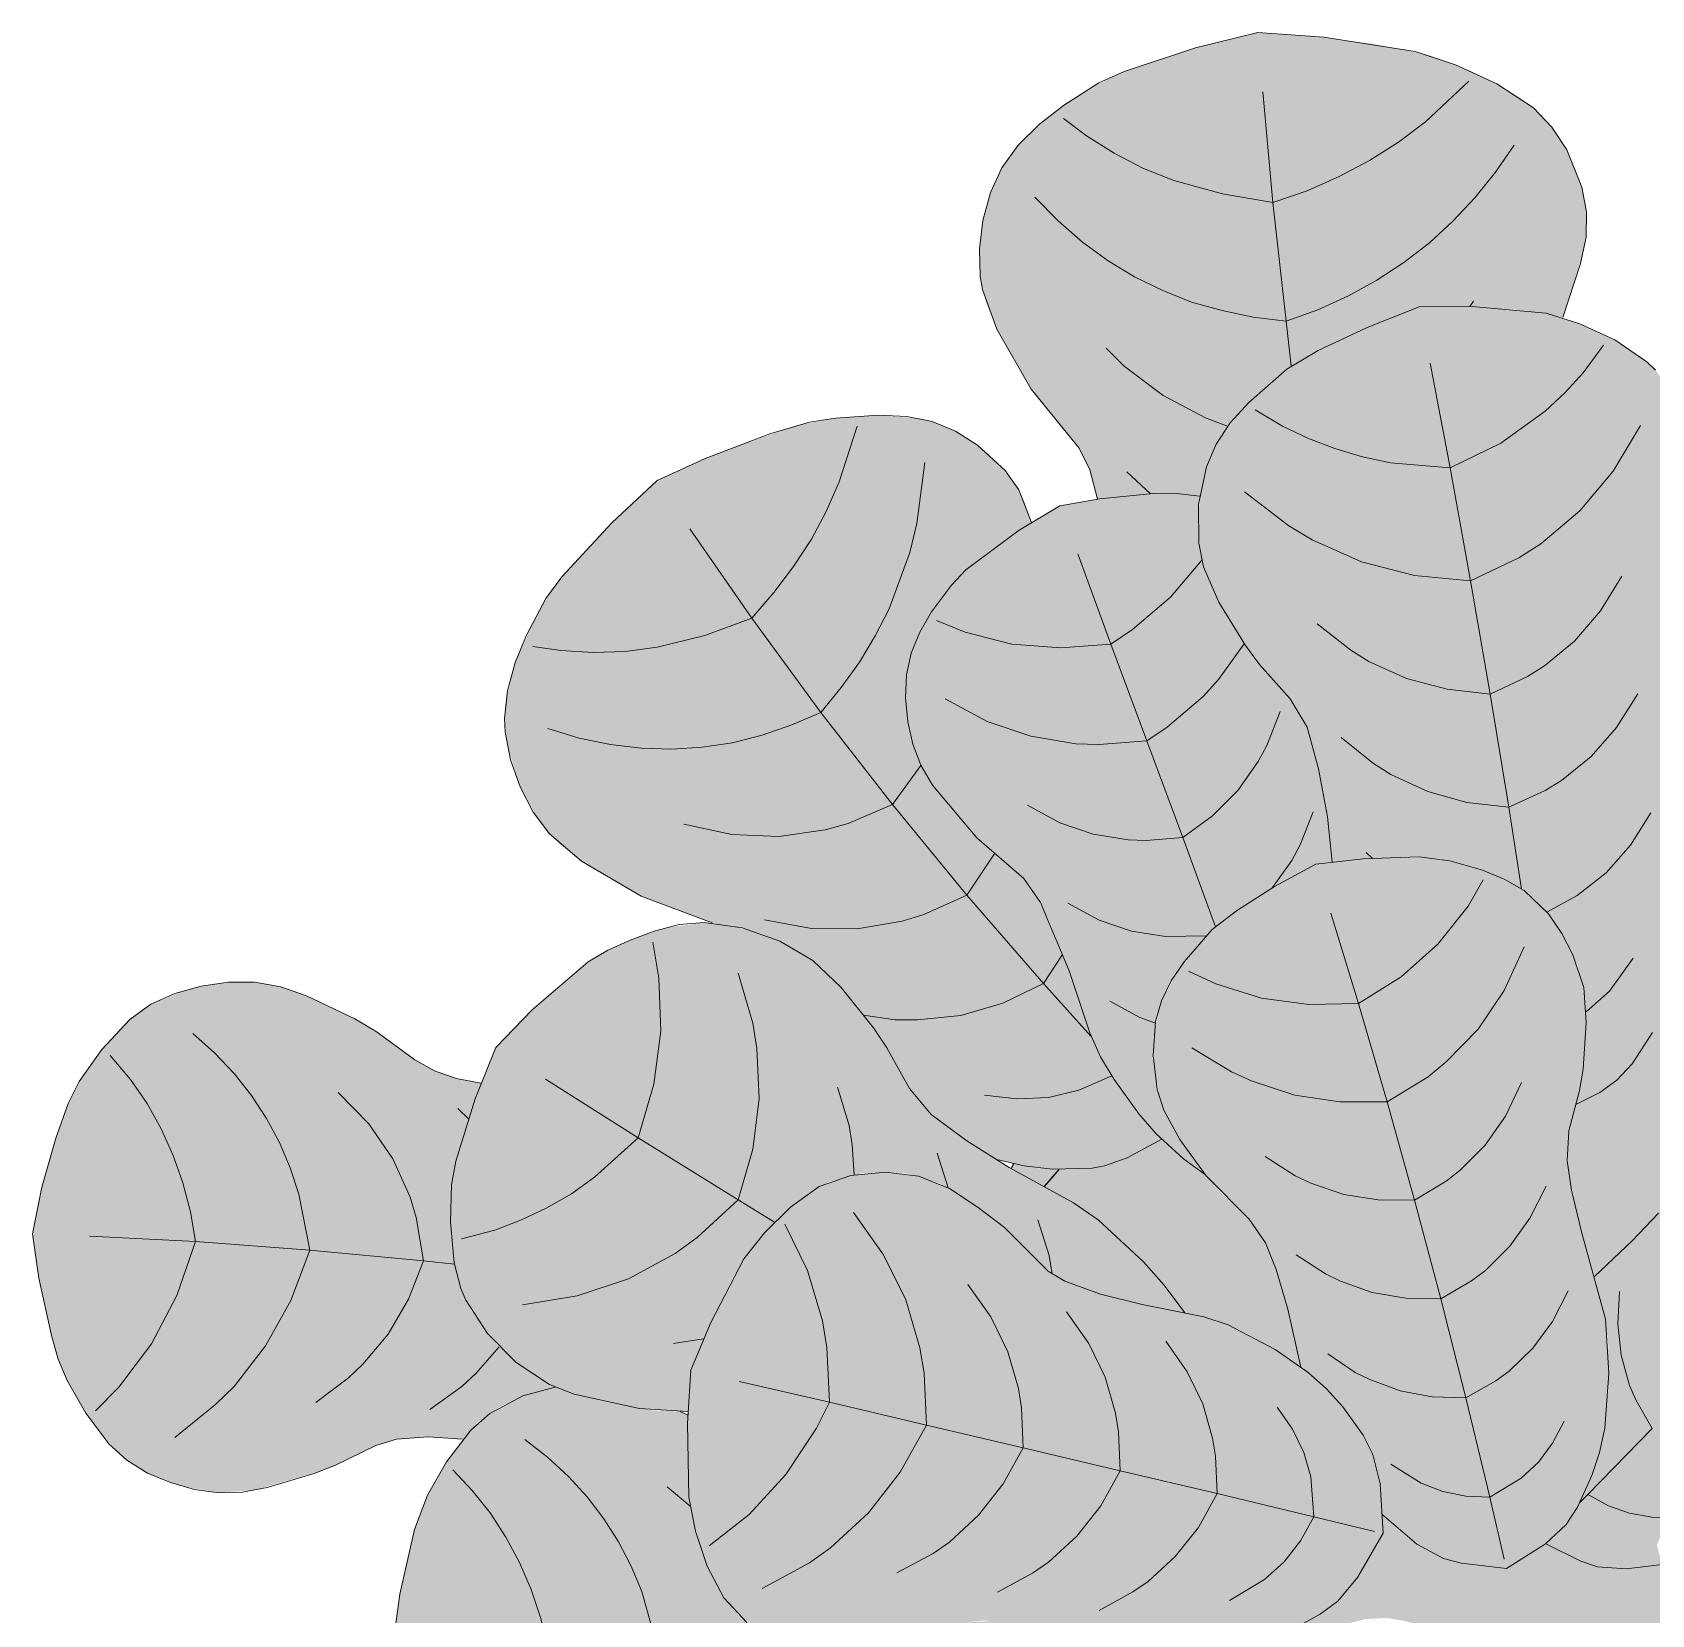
# Model space of a CAD drawing. Header units: millimetres. Extents: x -4 to 8794, y -6642 to 2653.
# Drawn here: x 1792.8 to 2286.7, y -1054.5 to -571.8 of the extents above; entities that cross this region are included whole.
import ezdxf

# ---------------------------------------------------------------- set-up
doc = ezdxf.new("R2010")
doc.units = ezdxf.units.MM
for name, color, linetype, lineweight, true_color in [('VEG-HOJAS', 117, 'Continuous', 18, 0x2e5e38), ('VEG-MACETA', 25, 'Continuous', 25, 0x745440), ('VEG-NERVIOS', 115, 'Continuous', 9, 0x528c5c)]:
    doc.layers.add(name, color=color, linetype=linetype, lineweight=lineweight, true_color=true_color)
doc.layers.add('VEG-RELLENO', color=253, linetype='Continuous', true_color=0x96c896)

# ---------------------------------------------------------------- blocks, each defined once
blk = doc.blocks.new('VEG_Ficus_lyrata_PLANTA')
at = {"layer": 'VEG-RELLENO', "true_color": 0x4c8453}
h = blk.add_hatch(color=105, dxfattribs=at)
h.dxf.hatch_style = 1
h.paths.add_polyline_path([(-76.6, 472.4), (-59.6, 471.2), (-41.4, 468.9), (-24.4, 465.5), (-12.1, 460.8), (-3.7, 456.7), (4.1, 452), (10.5, 446.5), (15.5, 440.1), (19.4, 432.9), (22.2, 425.2), (23.6, 417.6), (23.8, 413.8), (22.8, 405.9), (16.8, 386.5), (16.4, 385.4), (11.3, 386.7), (0.9, 387.9), (-13.7, 388.8), (-27.4, 388.7), (-38.5, 384.4), (-61.4, 373.6), (-67.8, 369.7), (-76.5, 362.3), (-84.9, 353.4), (-89.3, 346.8), (-92.3, 339.9), (-94.3, 330.9), (-105.4, 331.8), (-125.5, 330), (-127.9, 338.9), (-131.1, 345.5), (-143.4, 360.4), (-147.9, 367), (-156.2, 381.9), (-159.5, 389.9), (-161.3, 398), (-161.5, 406.4), (-160.5, 415), (-158.2, 423.5), (-154.7, 431.1), (-149.7, 438), (-139.6, 447.3), (-128.7, 454.9), (-117.4, 460.5), (-95.6, 467.7)])
at = {"layer": 'VEG-RELLENO', "true_color": 0x599561}
h = blk.add_hatch(color=103, dxfattribs=at)
h.dxf.hatch_style = 1
h.paths.add_polyline_path([(-27.4, 388.7), (-11.2, 388.8), (11.3, 386.7), (21.6, 383.5), (32.3, 378.6), (42, 371.9), (44.7, 369.3), (49.4, 363.1), (55, 352.2), (58.3, 340.7), (58.7, 328.9), (57.1, 316.9), (54.9, 305.6), (48, 285.4), (47.2, 278.6), (47.7, 268.6), (49.7, 254.2), (55, 223.6), (54.9, 209.8), (52.3, 191.1), (50.1, 182.5), (47.3, 174.7), (43.8, 167.3), (39.7, 160.6), (32.9, 152.7), (27.7, 149), (20.4, 145.3), (22.6, 156.1), (23.5, 170.3), (23.3, 177.5), (20.9, 187.7), (18, 194.3), (14.1, 200.6), (7.2, 208.5), (1.6, 212.4), (-4.8, 215.6), (-14.8, 218.9), (-21.1, 220.3), (-27.4, 220.9), (-44.5, 220.3), (-53.9, 219.3), (-55.4, 233.1), (-58.1, 247.7), (-61.6, 260.4), (-64.7, 266.3), (-78.4, 282.4), (-84.5, 291.8), (-90.3, 302.1), (-93.2, 309.3), (-94.1, 312.9), (-94.9, 324.4), (-93.4, 336.2), (-91, 343.4), (-89.3, 346.8), (-82.2, 356.5), (-70.7, 367.4), (-61.4, 373.6), (-40.8, 383.5)])
at = {"layer": 'VEG-RELLENO', "true_color": 0x4d8554}
h = blk.add_hatch(color=105, dxfattribs=at)
h.dxf.hatch_style = 1
h.paths.add_polyline_path([(-259.8, 335.7), (-242.4, 343.5), (-217.4, 352.5), (-205.4, 354.7), (-192.3, 355.6), (-179.6, 354.6), (-175.9, 353.7), (-168.8, 350.7), (-159.1, 344.1), (-151.4, 335.9), (-147.9, 329.5), (-145.6, 322.9), (-158.3, 314.2), (-165.7, 308.4), (-172.1, 301.3), (-178, 292.6), (-182.4, 283), (-183.8, 276.4), (-184.1, 269.4), (-182.7, 258.6), (-179.4, 248.8), (-173.7, 239.8), (-162.3, 226.7), (-150.2, 216.5), (-144.4, 209.4), (-139.2, 198.6), (-134.2, 186.1), (-127.9, 167.2), (-124.6, 159.9), (-115.5, 145.9), (-105.9, 134.7), (-116.5, 129.1), (-123.4, 126.6), (-127.1, 125.9), (-139.3, 125.6), (-147.9, 126.6), (-156.2, 128.5), (-171.1, 138.1), (-178.7, 144.7), (-182.9, 150.2), (-189.8, 162.6), (-193.8, 168.7), (-203.7, 181), (-212.3, 189.3), (-218.8, 193.4), (-226.1, 196.7), (-233.9, 199.2), (-243.1, 200.7), (-264.7, 208.9), (-282.9, 219.6), (-289.7, 224.9), (-295.4, 231.1), (-301.6, 242.2), (-305.5, 254.7), (-306.4, 263.1), (-306.2, 267.3), (-303.1, 280.2), (-295.9, 296.2), (-288.9, 306.3), (-271.6, 324.9)])
at = {"layer": 'VEG-RELLENO', "true_color": 0x54925c}
h = blk.add_hatch(color=93, dxfattribs=at)
h.dxf.hatch_style = 1
h.paths.add_polyline_path([(-137, 328), (-124.8, 330.1), (-108.5, 331.7), (-102.2, 331.8), (-94.3, 330.9), (-94.9, 324.4), (-94.6, 316.6), (-93.2, 309.3), (-90.3, 302.1), (-86.5, 295.2), (-78.4, 282.4), (-64.7, 266.3), (-61.6, 260.4), (-58.8, 251), (-55.4, 233.1), (-53.9, 219.3), (-58.9, 218.6), (-67.7, 214), (-80.6, 206.1), (-88.1, 200.7), (-94.8, 194.1), (-101.1, 185.9), (-104.6, 179.9), (-107, 173.8), (-108.3, 167.2), (-108.5, 160.3), (-107.9, 153.3), (-106.4, 146.7), (-102.3, 137.6), (-92.6, 123.9), (-99.3, 128.7), (-107.6, 136.4), (-112.9, 142.5), (-120.4, 152.9), (-126.4, 163.5), (-135.5, 189.5), (-140.3, 201.5), (-144.4, 209.4), (-150.2, 216.5), (-162.3, 226.7), (-173.7, 239.8), (-179.4, 248.8), (-182.7, 258.6), (-184.1, 269.4), (-183.3, 279.8), (-181.2, 286.2), (-176.1, 295.6), (-170.1, 303.8), (-163.3, 310.5), (-147.5, 321.8)])
at = {"layer": 'VEG-RELLENO', "true_color": 0x6aa071}
h = blk.add_hatch(color=103, dxfattribs=at)
h.dxf.hatch_style = 1
h.paths.add_polyline_path([(-58.9, 218.6), (-44.5, 220.3), (-24.2, 220.7), (-14.8, 218.9), (-4.8, 215.6), (4.6, 210.6), (12, 203.5), (18, 194.3), (22, 184.4), (23.5, 173.9), (23.2, 163), (22.2, 152.8), (17.9, 134.2), (17.7, 128.1), (19.1, 119.2), (22.1, 106.5), (29.4, 79.8), (30.5, 67.6), (29.7, 50.6), (28.4, 42.9), (26.5, 35.6), (22.5, 25.6), (19.2, 19.7), (13.3, 13), (-0.8, 3.8), (-14.6, 5.4), (-20, 6.8), (-28.1, 11.2), (-38.8, 20.3), (-39.8, 32.6), (-42.9, 41.4), (-46.4, 47.3), (-50.7, 53.1), (-55.7, 58.6), (-63.5, 65.2), (-67.5, 82.9), (-71, 95), (-74.3, 103.1), (-79.3, 110.3), (-90.3, 121.2), (-96.4, 129), (-102.3, 137.6), (-106.4, 146.7), (-108.3, 156.8), (-108.3, 167.2), (-106, 176.9), (-101.1, 185.9), (-92.7, 196.5), (-85.6, 202.6), (-69.6, 213)])
at = {"layer": 'VEG-RELLENO', "true_color": 0x5b9663}
h = blk.add_hatch(color=103, dxfattribs=at)
h.dxf.hatch_style = 1
h.paths.add_polyline_path([(-309, 162.7), (-298, 174.2), (-283.7, 186.7), (-278, 190.7), (-268.1, 195.5), (-256.9, 199.3), (-245.5, 200.8), (-237.8, 200.1), (-226.1, 196.7), (-218.8, 193.4), (-212.3, 189.3), (-203.7, 181), (-191.7, 165.7), (-182.9, 150.2), (-176.3, 142.3), (-165.4, 134.2), (-152.5, 126.1), (-132.8, 115.3), (-125.3, 110.1), (-111.5, 97.3), (-105.2, 90.2), (-98.9, 81.8), (-115.3, 85.1), (-127.4, 88.3), (-135.5, 91.4), (-142.9, 96.5), (-151.6, 105.6), (-156.4, 109.9), (-167.7, 117.9), (-173.8, 121.3), (-183.3, 124.2), (-190.2, 124.7), (-197.3, 124.3), (-207.3, 121.7), (-213.4, 118.5), (-222, 111.5), (-231.5, 101), (-236.8, 92.3), (-243.5, 78.8), (-249.6, 64.3), (-250.5, 51.7), (-265.2, 52.6), (-281.1, 55.8), (-289, 58.3), (-292.7, 59.9), (-299.5, 64.1), (-305.9, 69.3), (-311.6, 75.5), (-318.2, 85.6), (-319.7, 89.2), (-321.7, 97), (-322.9, 109.4), (-322.8, 117.1), (-322, 124.4), (-320.2, 131.6), (-314.4, 149.6)])
at = {"layer": 'VEG-RELLENO', "true_color": 0xf2ead8}
h = blk.add_hatch(color=7, dxfattribs=at)
h.dxf.hatch_style = 1
h.paths.add_polyline_path([(52.7, 192.9), (63.8, 188), (74.6, 180.2), (84.6, 178.8), (91.8, 176.9), (84.4, 174.2), (76.4, 169.5), (59.8, 176.1), (49.1, 179.4)])
h.paths.add_polyline_path([(-151.1, 127.2), (-143.6, 125.9), (-137.2, 125.5), (-141.7, 120.3), (-151.8, 125.8)])
h.paths.add_polyline_path([(-160.1, -114.7), (-169.5, -105.4), (-174.7, -97.1), (-178.1, -87.8), (-179.9, -76.9), (-169.6, -76.2), (-161.1, -93), (-151.7, -107.5)])
h.paths.add_polyline_path([(110.2, -165.2), (102.8, -171.5), (97.1, -174.7), (91, -177.2), (85.7, -178.5), (78.9, -168.4), (93, -161.1), (102.8, -155)])
h.paths.add_polyline_path([(187, -65.4), (180.3, -74.5), (171.6, -71.7), (175.2, -62.4)])
at = {"layer": 'VEG-RELLENO', "true_color": 0x4a8151}
h = blk.add_hatch(color=105, dxfattribs=at)
h.dxf.hatch_style = 1
h.paths.add_polyline_path([(-450.4, 105.9), (-446.8, 122.7), (-442.1, 138.6), (-439.5, 145.6), (-436.1, 152.3), (-431.7, 158.8), (-423.7, 168.4), (-417.6, 173.8), (-414.3, 175.9), (-403, 180.5), (-394.8, 182.2), (-386.5, 182.7), (-378.6, 182.1), (-374.6, 181.2), (-366.8, 178.5), (-352, 171.5), (-345.5, 167.6), (-333.7, 158.9), (-327.5, 155.5), (-321, 153.3), (-313.6, 151.8), (-320.2, 131.6), (-322.6, 120.8), (-322.7, 105.3), (-320.9, 93), (-318.2, 85.6), (-316.4, 82.2), (-308.9, 72.3), (-299.5, 64.1), (-290.9, 59.1), (-300.8, 56.4), (-307.8, 53.1), (-313.9, 48.8), (-319.2, 43.2), (-329.7, 43.9), (-339.3, 43.2), (-345.6, 41.3), (-361.1, 33.9), (-382.6, 27.7), (-393.6, 26.9), (-404.6, 28.8), (-415.3, 32.9), (-421.6, 36.8), (-429.6, 44.8), (-436.2, 54.5), (-441.3, 64.3), (-444.5, 74.4), (-448.8, 94.7)])
at = {"layer": 'VEG-RELLENO', "true_color": 0x7a5e4a}
h = blk.add_hatch(color=35, dxfattribs=at)
h.dxf.hatch_style = 1
h.paths.add_polyline_path([(175.2, -62.4), (171.6, -71.7), (161.3, -69.3), (147.7, -68.1), (140.2, -66), (131.3, -60.9), (121.7, -54.3), (108.3, -43.9), (100.5, -39.2), (108.8, -40.4), (138.2, -41.3), (145.5, -47.5), (155.5, -53.9), (163.3, -57.7)])
h.paths.add_polyline_path([(93, -161.1), (78.9, -168.4), (68.5, -155.6), (65.8, -150.4), (63.3, -142.2), (59.9, -126.7), (57.5, -111.7), (55.1, -102), (61.6, -107.7), (76.2, -117.6), (91, -128.9), (93.3, -136.4), (96.2, -143.5), (102.8, -155)])
h.paths.add_polyline_path([(-151.7, -107.5), (-161.1, -93), (-169.6, -76.2), (-154, -72.7), (-141.6, -68.4), (-130.9, -62.8), (-121.3, -55.9), (-113.5, -48.2), (-109.8, -42.6), (-102.7, -24.2), (-103.2, -22.6), (-89.3, -21.6), (-77.7, -19.2), (-70.6, -16.8), (-63.8, -13.8), (-54.8, -8.2), (-48, -1.5), (-38.4, 14.5), (-38.8, 20.3), (-30.9, 13.2), (-25.4, 9.5), (-20, 6.8), (-14.6, 5.4), (-0.8, 3.8), (11.2, 11.3), (21.9, 6), (27, 4.3), (35.7, 3.7), (46.7, 5), (49.5, -5.4), (54, -12.9), (58.4, -17.8), (63.5, -22.4), (69.2, -26.5), (76.2, -30.6), (63.2, -29.2), (51.7, -30.2), (44.7, -33), (34.5, -39.7), (31.2, -50.6), (30.5, -55.2), (30.9, -60.3), (32.1, -65.7), (23.8, -59.2), (15.7, -55.1), (10.3, -53.9), (-2.4, -53), (-3.3, -44), (-5.9, -34.4), (-8.9, -28.9), (-18, -16.5), (-31.9, -12.2), (-37.7, -11.3), (-44, -11.7), (-54.3, -14.3), (-64.9, -18.8), (-71.7, -22.7), (-82.2, -30.5), (-92, -39.5), (-100.1, -49.5), (-110.9, -67.5), (-120.4, -82.2), (-128.4, -91.9), (-133.5, -95.9), (-145.1, -102.6)])
h.paths.add_polyline_path([(-141.7, 120.3), (-137.2, 125.5), (-127.1, 125.9), (-119.9, 127.7), (-105.9, 134.7), (-99.3, 128.7), (-92.6, 123.9), (-88.2, 118.9), (-79.3, 110.3), (-75.7, 105.6), (-73, 100.4), (-70.2, 92.2), (-66.6, 79.5), (-63.5, 65.2), (-71.3, 70.6), (-82.1, 76.5), (-89.3, 79.4), (-98.9, 81.8), (-108.2, 93.8), (-118.3, 104), (-129, 112.8)])
h.paths.add_polyline_path([(59.8, 176.1), (76.4, 169.5), (69.1, 162.8), (63.9, 154.6), (57.6, 140.1), (54, 126.1), (50.6, 118.5), (45.6, 112.2), (37.6, 103.7), (26.1, 92.8), (22.1, 106.5), (18, 125.1), (17.9, 134.2), (20.4, 145.3), (30.4, 150.7), (35.3, 155), (39.7, 160.6), (43.8, 167.3), (49.1, 179.4)])
h.paths.add_polyline_path([(175.1, 62.4), (160.5, 54.4), (152.3, 52.5), (131.6, 52.5), (115.4, 53.9), (122.9, 57.2), (136.8, 60.6), (143.9, 63.5), (149.8, 62.2), (157.2, 61.6), (165, 61.7), (174.9, 63)])
at = {"layer": 'VEG-RELLENO', "true_color": 0x659d6c}
h = blk.add_hatch(color=103, dxfattribs=at)
h.dxf.hatch_style = 1
h.paths.add_polyline_path([(152.2, 154.7), (159.9, 143.2), (169.3, 126.3), (172.1, 117.7), (173.9, 108.1), (174.1, 98.4), (171.9, 89.4), (167.4, 80.9), (161.5, 73.6), (154, 68.2), (136.8, 60.6), (122.9, 57.2), (115.4, 53.9), (109.6, 54), (102.3, 53.3), (87, 49.9), (76.5, 46.1), (67.2, 41.1), (56.8, 33.1), (51.5, 26.3), (45.1, 10.9), (46.7, 5), (35.7, 3.7), (27, 4.3), (21.9, 6), (11.2, 11.3), (17.4, 17.2), (22.5, 25.6), (26.5, 35.6), (29.2, 46.6), (30.4, 59), (30.3, 71.8), (29.4, 79.8), (26.1, 92.8), (37.6, 103.7), (45.6, 112.2), (50.6, 118.5), (53.1, 123.4), (57.6, 140.1), (61.1, 148.7), (65.5, 157.5), (71.1, 165), (78.6, 171), (87.4, 175.5), (96.5, 177.7), (106.2, 177.3), (118.8, 174.5), (127.1, 171), (142.8, 161.5)])
at = {"layer": 'VEG-RELLENO', "true_color": 0x6ca173}
h = blk.add_hatch(color=113, dxfattribs=at)
h.dxf.hatch_style = 1
h.paths.add_polyline_path([(-249.6, 64.3), (-243.5, 78.8), (-233.4, 98.2), (-227.1, 106.2), (-219.2, 114), (-210.4, 120.3), (-200.8, 123.7), (-190.2, 124.7), (-180.1, 123.5), (-170.7, 119.7), (-161.9, 113.9), (-153.9, 107.8), (-140.6, 94.5), (-135.5, 91.4), (-124.6, 87.5), (-111.9, 84.3), (-93.1, 80.5), (-85.7, 78.1), (-71.3, 70.6), (-61.3, 63.6), (-55.7, 58.6), (-50.7, 53.1), (-44.5, 44.4), (-41.5, 38.5), (-39.3, 29.6), (-38.4, 14.5), (-46.2, 1), (-52.2, -6.2), (-57.6, -10.2), (-67.1, -15.4), (-74.1, -18.1), (-81.4, -20.2), (-93.4, -22.1), (-109.6, -22.4), (-117.3, -21.3), (-135.7, -16.2), (-148.4, -13.5), (-159.9, -12.1), (-165.8, -12.7), (-183.7, -19), (-193.5, -21), (-203.9, -22.4), (-214, -21.8), (-223.5, -18.3), (-232.5, -12.7), (-239.5, -5.2), (-244.6, 4.5), (-249, 18.7), (-250.5, 29), (-250.6, 50.6)])
at = {"layer": 'VEG-RELLENO', "true_color": 0x54915c}
h = blk.add_hatch(color=93, dxfattribs=at)
h.dxf.hatch_style = 1
h.paths.add_polyline_path([(-340.7, -21.1), (-338.3, -4.1), (-333.8, 15.7), (-329.9, 26.1), (-324.1, 36.3), (-316.7, 46), (-310.9, 51.1), (-300.8, 56.4), (-290.9, 59.1), (-285.1, 57), (-277, 54.9), (-261.4, 52), (-252.8, 51.7), (-250.6, 50.6), (-250.2, 25.5), (-248.1, 15.2), (-244.6, 4.5), (-239.5, -5.2), (-235.1, -10.4), (-229.6, -14.8), (-220.4, -19.7), (-210.7, -22.3), (-200.4, -22.1), (-183.7, -19), (-165.8, -12.7), (-157, -12.2), (-135.7, -16.2), (-117.3, -21.3), (-109.6, -22.4), (-103.2, -22.6), (-102.7, -24.2), (-108.5, -39.6), (-113.5, -48.2), (-118.4, -53.4), (-127.5, -60.6), (-134.3, -64.8), (-141.6, -68.4), (-154, -72.7), (-171, -76.5), (-179.4, -76.9), (-200, -75.7), (-214, -75.7), (-226.4, -76.9), (-235.4, -80.3), (-249.7, -89.5), (-259.5, -93.8), (-270, -97.8), (-280.7, -99.6), (-291.5, -98.4), (-302.2, -94.9), (-308.6, -91.3), (-311.5, -89.1), (-319.4, -80.5), (-327.8, -67.3), (-332.1, -57.1), (-338, -35.2)])
at = {"layer": 'VEG-HOJAS'}
for points in [[(-125.5, 330), (-127.9, 338.9), (-131.1, 345.5), (-145.8, 363.6), (-156.2, 381.9), (-160.6, 394), (-161.3, 398), (-161.5, 406.4), (-160.5, 415), (-158.2, 423.5), (-154.7, 431.1), (-149.7, 438), (-143.2, 444.4), (-135.9, 450.1), (-125.1, 457), (-117.4, 460.5), (-95.6, 467.7), (-76.6, 472.4), (-56.5, 470.9), (-28.6, 466.6), (-16.3, 462.5), (-3.7, 456.7), (7.5, 449.4), (13.1, 443.5), (17.6, 436.6), (22.2, 425.2), (23.6, 417.6), (23.5, 409.9), (21.8, 401.9), (16.4, 385.4)], [(-53.9, 219.3), (-55.4, 233.1), (-58.1, 247.7), (-61.6, 260.4), (-66.7, 269.1), (-76.1, 279.6), (-80.4, 285.4), (-88.5, 298.6), (-93.2, 309.3), (-94.6, 316.6), (-94.7, 328.4), (-92.3, 339.9), (-89.3, 346.8), (-84.9, 353.4), (-79.4, 359.5), (-67.8, 369.7), (-58.2, 375.3), (-43.3, 382.4), (-27.4, 388.7), (-11.2, 388.8), (11.3, 386.7), (21.6, 383.5), (32.3, 378.6), (42, 371.9), (44.7, 369.3)], [(43.8, 167.3), (37.6, 157.7), (32.9, 152.7), (27.7, 149), (20.4, 145.3)], [(-243.1, 200.7), (-264.7, 208.9), (-282.9, 219.6), (-292.7, 227.9), (-297.7, 234.5), (-301.6, 242.2), (-304.6, 250.5), (-306.2, 259), (-306.4, 263.1), (-305.5, 271.5), (-303.1, 280.2), (-299.7, 288.5), (-293.8, 299.7), (-288.9, 306.3), (-273.7, 322.8), (-259.8, 335.7), (-245.2, 342.4), (-225.2, 350), (-213.4, 353.5), (-205.4, 354.7), (-192.3, 355.6), (-183.7, 355.2), (-175.9, 353.7), (-168.8, 350.7), (-162.1, 346.5), (-153.7, 338.7), (-149.5, 332.8), (-145.6, 322.9)], [(-92.6, 123.9), (-99.3, 128.7), (-107.6, 136.4), (-112.9, 142.5), (-120.4, 152.9), (-124.6, 159.9), (-127.9, 167.2), (-134.2, 186.1), (-142.9, 206.9), (-148, 214.3), (-162.3, 226.7), (-175.8, 242.7), (-179.4, 248.8), (-181.8, 255.2), (-183.4, 262.1), (-184.1, 269.4), (-183.8, 276.4), (-182.4, 283), (-179.7, 289.4), (-176.1, 295.6), (-170.1, 303.8), (-165.7, 308.4), (-149.4, 320.5), (-137, 328), (-124.8, 330.1), (-108.5, 331.7), (-102.2, 331.8), (-94.3, 330.9)], [(-63.5, 65.2), (-67.5, 82.9), (-71, 95), (-74.3, 103.1), (-79.3, 110.3), (-92.4, 123.6), (-100.4, 134.6), (-105.3, 143.6), (-107.3, 149.9), (-108.5, 160.3), (-107.8, 170.6), (-106, 176.9), (-103, 183), (-99.1, 188.8), (-90.5, 198.7), (-83.1, 204.4), (-71.5, 211.8), (-58.9, 218.6), (-44.5, 220.3), (-27.4, 220.9), (-18, 219.7), (-8.1, 216.8), (-1.5, 214.1), (4.6, 210.6), (12, 203.5), (16.1, 197.5), (19.5, 191), (22.8, 181), (23.5, 170.3), (22.6, 156.1), (21.5, 149.6), (18.3, 137.3), (17.7, 128.1), (19.1, 119.2), (22.1, 106.5), (29.4, 79.8), (30.5, 63.3), (29.2, 46.6), (27.6, 39.2), (25.3, 32.1), (20.9, 22.5), (17.4, 17.2), (11.1, 11.3), (-0.8, 3.8), (-14.6, 5.4), (-20, 6.8), (-28.1, 11.2), (-38.8, 20.3)], [(-250.5, 51.7), (-265.2, 52.6), (-285.1, 57), (-292.7, 59.9), (-302.8, 66.6), (-311.6, 75.5), (-318.2, 85.6), (-319.7, 89.2), (-321.7, 97), (-322.9, 109.4), (-322.6, 120.8), (-321.2, 128), (-315.3, 147.1), (-309, 162.7), (-298, 174.2), (-280.9, 188.8), (-274.9, 192.4), (-268.1, 195.5), (-260.7, 198.2), (-253.1, 200.2), (-245.5, 200.8), (-233.9, 199.2), (-222.4, 195.2), (-212.3, 189.3), (-203.7, 181), (-193.8, 168.7), (-189.8, 162.6), (-182.9, 150.2), (-176.3, 142.3), (-165.4, 134.2), (-152.5, 126.1), (-132.8, 115.3), (-125.3, 110.1), (-111.5, 97.3), (-105.2, 90.2), (-98.9, 81.8)], [(-319.2, 43.2), (-329.7, 43.9), (-339.3, 43.2), (-345.6, 41.3), (-357.9, 35.3), (-364.4, 32.7), (-378.8, 28.5), (-386.3, 27.1), (-393.6, 26.9), (-400.9, 27.9), (-408.3, 30), (-415.3, 32.9), (-421.6, 36.8), (-427.1, 41.8), (-434.1, 51.2), (-439.8, 61.1), (-442.5, 67.6), (-444.5, 74.4), (-448.4, 92.3), (-450.4, 105.9), (-447.5, 120.1), (-443.2, 135.1), (-439.5, 145.6), (-436.1, 152.3), (-429.2, 162.1), (-420.7, 171.3), (-414.3, 175.9), (-407, 179.2), (-398.9, 181.4), (-390.6, 182.6), (-382.5, 182.6), (-374.6, 181.2), (-366.8, 178.5), (-352, 171.5), (-345.5, 167.6), (-333.7, 158.9), (-327.5, 155.5), (-321, 153.3), (-313.6, 151.8)], [(26.1, 92.8), (37.6, 103.7), (45.6, 112.2)], [(-105.9, 134.7), (-116.5, 129.1), (-123.4, 126.6), (-127.1, 125.9), (-139.3, 125.6), (-147.9, 126.6), (-156.2, 128.5)], [(-232.5, -12.7), (-239.5, -5.2), (-244.6, 4.5), (-248.1, 15.2), (-250.2, 25.5), (-250.6, 48.1), (-249.6, 64.3), (-243.5, 78.8), (-233.4, 98.2), (-227.1, 106.2), (-219.2, 114), (-210.4, 120.3), (-200.8, 123.7), (-190.2, 124.7), (-180.1, 123.5), (-170.7, 119.7), (-161.9, 113.9), (-153.9, 107.8), (-140.6, 94.5), (-135.5, 91.4), (-124.6, 87.5), (-111.9, 84.3), (-93.1, 80.5), (-85.7, 78.1), (-71.3, 70.6), (-61.3, 63.6), (-55.7, 58.6), (-50.7, 53.1), (-44.5, 44.4), (-41.5, 38.5), (-39.3, 29.6), (-38.4, 14.5), (-46.2, 1), (-52.2, -6.2), (-57.6, -10.2), (-67.1, -15.4)], [(-340.7, -21.1), (-338.3, -4.1), (-333.8, 15.7), (-329.9, 26.1), (-324.1, 36.3), (-316.7, 46), (-310.9, 51.1), (-300.8, 56.4), (-290.9, 59.1)], [(-252.8, 51.7), (-250.6, 50.6)], [(46.7, 5), (35.7, 3.7), (27, 4.3), (21.9, 6), (11.2, 11.3)]]:
    blk.add_lwpolyline(points, dxfattribs=at)
at = {"layer": 'VEG-MACETA'}
for points in [[(-151.1, 127.2), (-151.8, 125.8)], [(-141.7, 120.3), (-137.2, 125.5)]]:
    blk.add_lwpolyline(points, dxfattribs=at)
at = {"layer": 'VEG-NERVIOS'}
for points in [[(-72, 420.5), (-61.6, 424.1), (-51.8, 428.4), (-42.5, 433.3), (-33.7, 438.9), (-25.5, 445.1), (-12.3, 457.5)], [(-72, 420.5), (-75.1, 454.3)], [(-72, 420.5), (-87.4, 423.1), (-102.2, 427.2), (-111.5, 430.9), (-120.4, 435.5), (-128.9, 440.8), (-135.9, 446.1)], [(-68, 384.3), (-58.3, 387.8), (-49, 392), (-40.3, 396.8), (-32.1, 402.2), (-24.3, 408.2), (-17.1, 414.8), (-10.4, 421.9), (-4.1, 429.7), (1.6, 438)], [(-68, 384.3), (-78, 385.5), (-87.5, 387.5), (-96.8, 390.1), (-105.6, 393.6), (-114.2, 397.8), (-122.3, 402.7), (-130.1, 408.4), (-137.5, 414.9), (-144.6, 422.1)], [(-68, 384.3), (-72, 420.5)], [(-11.9, 388.8), (-10.8, 390.4)], [(-66.4, 370.6), (-68, 384.3)], [(-85.7, 352.2), (-92.6, 354.8), (-105.5, 361.6), (-117.4, 370.6), (-122.9, 376.1)], [(-17.9, 339.5), (-2.5, 347.1), (11, 356.8), (17, 362.4), (22.6, 368.5), (28.8, 377)], [(-17.9, 339.5), (-24, 371.5)], [(-17.9, 339.5), (-36.1, 341.1), (-44.7, 342.9), (-53.1, 345.4), (-61.2, 348.5), (-69.1, 352.3), (-77.4, 357.2)], [(-231, 293.7), (-224.2, 301.5), (-218.2, 309.5), (-212.8, 317.8), (-208.2, 326.4), (-204.3, 335.3), (-198.8, 352.3)], [(-11.7, 305.1), (3, 312.1), (9.7, 316.4), (21.6, 326.4), (31.8, 338.5), (40.1, 352.5)], [(-209.9, 264.9), (-203.7, 272.5), (-198.1, 280.3), (-193.3, 288.3), (-189.1, 296.5), (-182.8, 313.7), (-180.6, 322.6), (-178.2, 341.2)], [(-109.4, 331.6), (-116.6, 338.3)], [(-11.7, 305.1), (-17.9, 339.5)], [(-11.7, 305.1), (-28.8, 306.7), (-45, 310.9), (-60, 317.6), (-67.2, 321.9), (-80.7, 332.2)], [(-231, 293.7), (-249.9, 320.9)], [(-121.4, 285.8), (-131.5, 313.3)], [(-121.4, 285.8), (-114.8, 290.2), (-103.3, 300.1), (-93.7, 311.4)], [(-5.7, 270.5), (5.6, 275.9), (10.8, 279.1), (20, 286.7), (27.9, 295.9), (34.4, 306.5)], [(-5.7, 270.5), (-11.7, 305.1)], [(-231, 293.7), (-245.3, 288.4), (-259.8, 284.8), (-269.5, 283.5), (-279.3, 283.2), (-289.2, 283.8), (-297.8, 285)], [(-209.9, 264.9), (-231, 293.7)], [(-121.4, 285.8), (-136.7, 284.6), (-151.6, 285.8), (-165.9, 289.4), (-174.6, 293)], [(-5.7, 270.5), (-18.9, 272), (-31.3, 275.3), (-42.8, 280.5), (-48.2, 283.9), (-58.5, 292)], [(-110.5, 256.3), (-121.4, 285.8)], [(-110.5, 256.3), (-104.3, 260.4), (-93.3, 269.8), (-88.6, 275), (-80.8, 285.9)], [(-110.5, 256.3), (-125, 255.1), (-132.1, 255.4), (-145.9, 257.7), (-159.2, 262.2), (-172, 269.1)], [(-0.1, 236), (-5.7, 270.5)], [(-0.1, 236), (11, 241.1), (16, 244.2), (25.1, 251.5), (32.8, 260.3), (39.3, 270.6)], [(-209.9, 264.9), (-218.8, 261.1), (-227.8, 258), (-236.9, 255.7), (-246.1, 254.3), (-255.4, 253.7), (-264.7, 254), (-274.1, 255.1), (-283.6, 257.1), (-293.2, 260)], [(-188, 236.8), (-209.9, 264.9)], [(-99.5, 226.8), (-90.4, 233.4), (-82.7, 241.1), (-76.5, 250), (-73.9, 254.8), (-69.8, 265.2)], [(-0.1, 236), (-12.9, 237.5), (-24.8, 240.8), (-36, 246), (-41.3, 249.3), (-51.2, 257.3)], [(-99.5, 226.8), (-110.5, 256.3)], [(-188, 236.8), (-179.4, 248.7)], [(-188, 236.8), (-201.6, 231), (-208.6, 229.1), (-222.7, 227.1), (-237.1, 227.7), (-251.7, 230.8)], [(-165.4, 209.2), (-188, 236.8)], [(-99.5, 226.8), (-110.7, 225.9), (-116.2, 226.1), (-126.8, 227.8), (-137, 231.3), (-146.9, 236.6)], [(-72.1, 211.5), (-66.2, 219.8), (-63.7, 224.5), (-59.7, 234.6)], [(3.8, 211), (-0.1, 236)], [(11.5, 204), (20.8, 209.1), (29.6, 216), (37.1, 224.4), (43.3, 234.3)], [(-89.5, 199.5), (-99.5, 226.8)], [(-165.4, 209.2), (-156.8, 222)], [(-41.6, 220.4), (-43.6, 222.2)], [(-45.9, 176.1), (-32.9, 184.3), (-21.7, 194.2), (-12.5, 205.8), (-7.9, 213.9)], [(-165.4, 209.2), (-178.5, 203.3), (-185.1, 201.2), (-198.8, 198.9), (-212.8, 199), (-227.1, 201.7)], [(-142, 182.2), (-165.4, 209.2)], [(-92.3, 196.8), (-104.8, 196.6), (-115.1, 198.2), (-125, 201.6), (-134.6, 206.7)], [(-45.9, 176.1), (-54.3, 203.7)], [(-265.6, 135.2), (-260.8, 151.5), (-258.7, 167.7), (-259.3, 183.9), (-261.2, 194.8)], [(-37.2, 146.1), (-24.7, 153.8), (-19.2, 158.3), (-9.4, 168.3), (-1.5, 180.1), (4.6, 193.4)], [(-142, 182.2), (-136.2, 191.1)], [(23.5, 173.6), (30.7, 179.9), (37.9, 190)], [(-235.1, 116.2), (-230.6, 131.7), (-228.7, 147.1), (-229.4, 162.4), (-230.6, 170.1), (-235.1, 185.4)], [(-45.9, 176.1), (-61.1, 175.8), (-75.5, 177.8), (-89.4, 182.1), (-97.8, 186)], [(-142, 182.2), (-154.4, 176.2), (-167.2, 172.5), (-180.4, 171.1), (-187.2, 171.2), (-196.9, 172.6)], [(-127.5, 166.2), (-142, 182.2)], [(-107.8, 170.1), (-112.6, 171.9), (-121.8, 176.8)], [(-37.2, 146.1), (-45.9, 176.1)], [(-365.8, 100.9), (-369.1, 118), (-371.8, 126), (-375, 133.7), (-379, 141.1), (-383.6, 148.1), (-388.9, 154.8), (-394.8, 161.1), (-401.5, 167)], [(-400.6, 103.5), (-402.2, 112.6), (-404.5, 121.4), (-407.5, 129.8), (-411.1, 137.9), (-415.4, 145.6), (-420.5, 152.9), (-426.7, 160.3)], [(-37.2, 146.1), (-51.6, 146.1), (-65.3, 148.2), (-78.3, 152.4), (-84.6, 155.3), (-96.7, 162.6)], [(-121.1, 154.1), (-131.2, 149.7), (-140.5, 147.5), (-150.1, 147), (-160, 148.2)], [(-331.1, 97.6), (-333.3, 110.8), (-335.2, 117), (-340.5, 128.7), (-347.8, 139.4), (-357.1, 149)], [(-265.6, 135.2), (-293.9, 153)], [(-199.7, 123.9), (-200.3, 133), (-201.3, 138.9), (-204.8, 150.6)], [(-28.8, 116.1), (-19.2, 121.9), (-14.9, 125.3), (-7.3, 132.9), (-1.1, 141.8), (3.8, 152)], [(-317.3, 140.8), (-320.6, 144.1)], [(-28.8, 116.1), (-37.2, 146.1)], [(-265.6, 135.2), (-278.9, 123.2), (-286, 118.1), (-293.5, 113.8), (-301.2, 110.1), (-309.3, 107), (-319.5, 104.3)], [(-235.1, 116.2), (-265.6, 135.2)], [(-171.1, 119.9), (-174.4, 130.5)], [(-28.8, 116.1), (-39.9, 116.2), (-50.4, 117.9), (-60.4, 121.3), (-65.2, 123.6), (-74.4, 129.5)], [(-20.8, 86), (-11.4, 91.5), (-7.2, 94.7), (0.3, 102.1), (6.4, 110.6), (11.3, 120.4)], [(-235.1, 116.2), (-247.6, 104.7), (-254.3, 99.9), (-268.6, 92.1), (-284.2, 86.9), (-300.9, 84.2)], [(-224, 109.4), (-235.1, 116.2)], [(-20.8, 86), (-28.8, 116.1)], [(-207.3, 54.5), (-208.1, 71.2), (-209.4, 79.3), (-214, 94.7), (-220.9, 108.8)], [(-177.7, 47.5), (-178.4, 63.4), (-179.7, 71.1), (-184, 85.7), (-190.8, 99.5), (-199.9, 112.4)], [(-139.3, 93.6), (-140.3, 99.3), (-143.7, 110.1)], [(-400.6, 103.5), (-433, 105.2)], [(-400.6, 103.5), (-406.3, 87.1), (-414.1, 72.3), (-424, 59.1), (-431.1, 51.9)], [(-365.8, 100.9), (-371.6, 85.5), (-379.3, 71.7), (-388.9, 59.3), (-394.5, 53.8), (-407, 43.7)], [(-365.8, 100.9), (-400.6, 103.5)], [(-331.1, 97.6), (-365.8, 100.9)], [(-20.8, 86), (-31.5, 86.2), (-41.7, 88), (-51.4, 91.4), (-56, 93.7), (-64.9, 99.5)], [(-331.1, 97.6), (-335.7, 85.9), (-341.9, 75.3), (-349.6, 66.1), (-354, 61.9), (-363.9, 54.4)], [(-321.6, 96.6), (-331.1, 97.6)], [(-148.2, 40.6), (-148.7, 52.8), (-149.6, 58.7), (-152.9, 69.9), (-158.1, 80.5), (-165.1, 90.4)], [(-13.2, 55.8), (-20.8, 86)], [(-13.2, 55.8), (-4, 61), (0, 64), (7.3, 71), (13.3, 79.1), (18, 88.5)], [(43.7, 46.5), (38.7, 55.2), (36.8, 59.6), (34.2, 68.8), (33.2, 78.4), (33.7, 88.3)], [(-118.6, 33.6), (-119.1, 45.5), (-120, 51.2), (-123.2, 62.1), (-128.2, 72.4), (-135, 82.1)], [(-308, 71.4), (-315.1, 63.3), (-319.4, 59.3), (-329.2, 52.3)], [(-245.8, 73.8), (-254.8, 72.4)], [(-89, 26.6), (-89.5, 38), (-90.4, 43.5), (-93.4, 54), (-98.2, 63.8), (-104.7, 73.1)], [(-13.2, 55.8), (-23.4, 56.1), (-33.2, 58), (-42.4, 61.4), (-46.9, 63.6), (-55.3, 69.3)], [(-207.3, 54.5), (-234.8, 60.8)], [(-207.3, 54.5), (-211.2, 46.6), (-220.6, 32.4), (-231.8, 20.2), (-244, 10.7)], [(-177.7, 47.5), (-207.3, 54.5)], [(-5.8, 25.5), (-13.2, 55.8)], [(-59.5, 19.5), (-60.4, 31.7), (-62.6, 39.2), (-66, 46.3), (-70.7, 53)], [(-177.7, 47.5), (-185.7, 33.2), (-195.4, 20.7), (-207, 10.1), (-213.4, 5.5), (-227.8, -2.3)], [(-148.2, 40.6), (-177.7, 47.5)], [(-5.8, 25.5), (3.7, 31.3), (9, 36.2), (13.3, 42), (16.8, 48.7)], [(24, 26.3), (43.7, 46.5)], [(-259.8, -20), (-264.5, -3.3), (-267.8, 4.5), (-271.6, 11.9), (-276.1, 18.9), (-281.2, 25.6), (-286.9, 31.8), (-293.3, 37.7), (-300.2, 43.1)], [(-148.2, 40.6), (-154.3, 29.6), (-161.8, 20), (-170.7, 11.8), (-175.6, 8.3), (-186.7, 2.4)], [(-118.6, 33.6), (-148.2, 40.6)], [(-5.8, 25.5), (-13.2, 25.8), (-20.2, 27.3), (-26.8, 29.8), (-36, 35.6)], [(-293.1, -20.2), (-295.4, -11.2), (-298.3, -2.6), (-301.8, 5.6), (-306, 13.3), (-310.8, 20.7), (-316.3, 27.6), (-322.2, 33.9)], [(-118.6, 33.6), (-124.5, 22.9), (-131.8, 13.6), (-140.5, 5.7), (-145.3, 2.3), (-156, -3.5)], [(-89, 26.6), (-118.6, 33.6)], [(-249.8, 22.8), (-256.8, 28.7)], [(-89, 26.6), (-94.7, 16.3), (-101.8, 7.4), (-110.1, -0.2), (-114.7, -3.4), (-125, -9)], [(-59.5, 19.5), (-89, 26.6)], [(-1.5, 6.6), (-5.8, 25.5)], [(21.6, 23.9), (24, 26.3)], [(24, 26.3), (30.3, 22.9), (36.8, 20.6), (43.6, 19.4), (48.5, 19.3)], [(-59.5, 19.5), (-63.6, 12.2), (-68.6, 5.8), (-74.6, 0.4), (-85.3, -6)], [(-41, 15.1), (-59.5, 19.5)]]:
    blk.add_lwpolyline(points, dxfattribs=at)

msp = doc.modelspace()

# ---------------------------------------------------------------- block references
msp.add_blockref('VEG_Ficus_lyrata_PLANTA', (2243.15, -1044.21))

doc.saveas('drawing.dxf')
